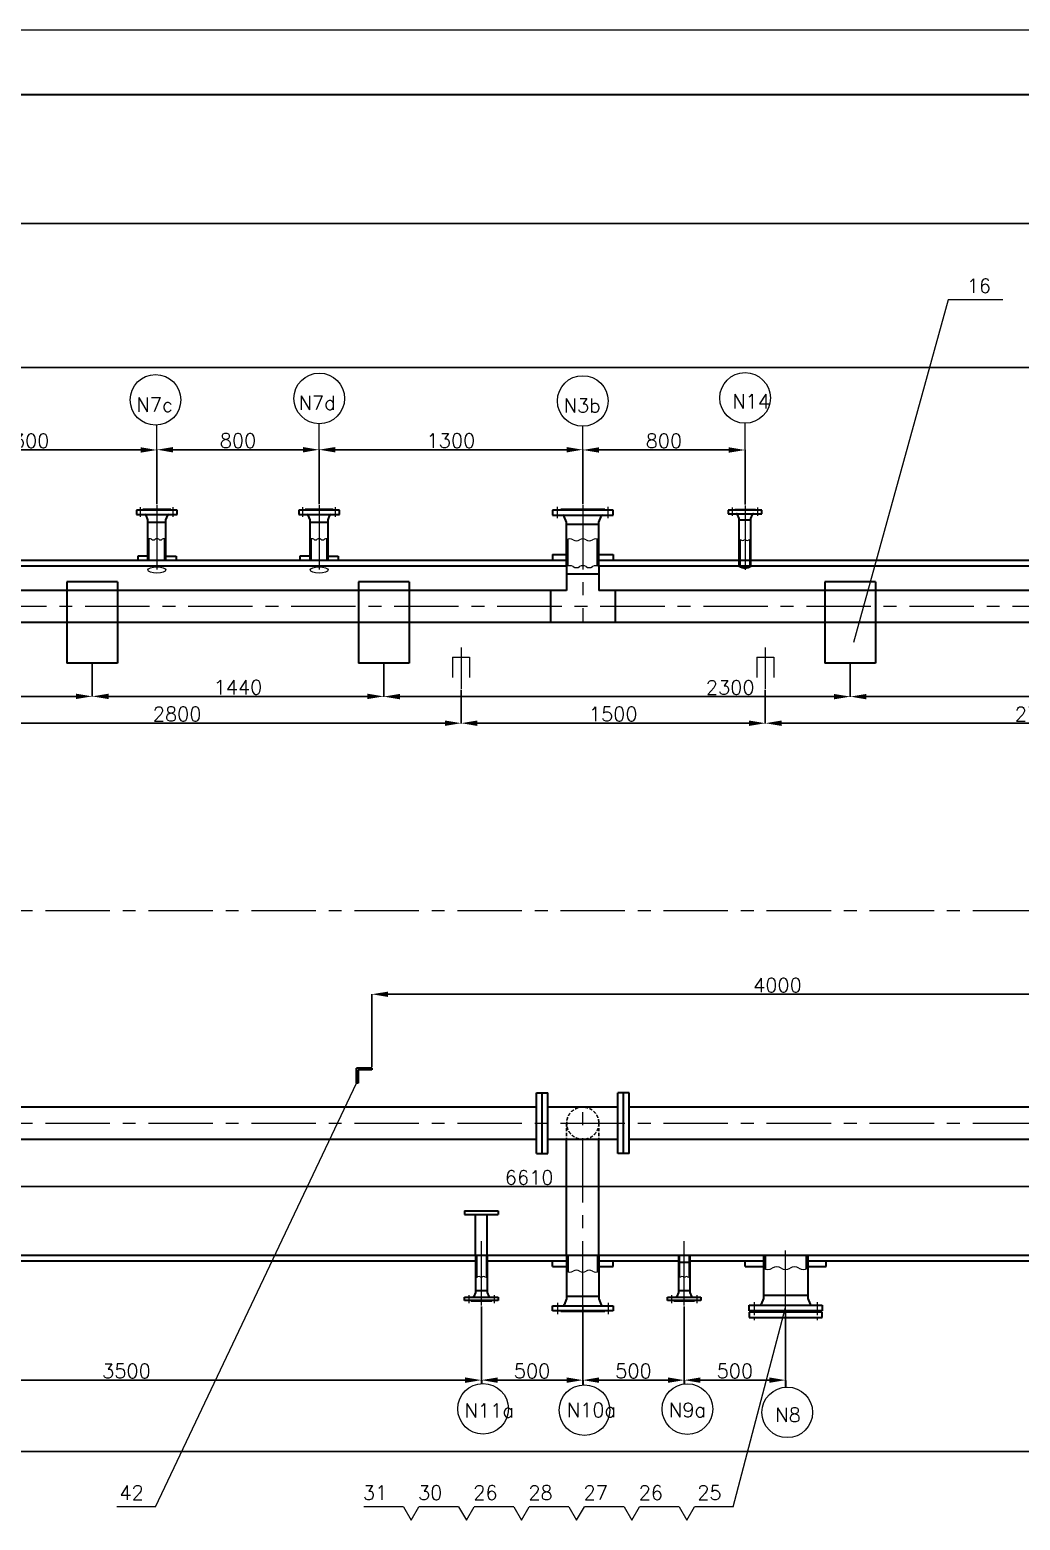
# Model space of a CAD drawing. Header units: millimetres. Extents: x 88585 to 143430, y -18275 to 16697.
# Drawn here: x 100887 to 105770, y 9343 to 16697 of the extents above; entities that cross this region are included whole.
import ezdxf

# ---------------------------------------------------------------- set-up
doc = ezdxf.new("R2010")
doc.units = ezdxf.units.MM
doc.header["$PDMODE"] = 35
for name, pattern in [('CENTER', [50.8, 31.75, -6.35, 6.35, -6.35]), ('CENTERX2', [4, 2.5, -0.5, 0.5, -0.5]), ('DASHED2', [0.375, 0.25, -0.125])]:
    doc.linetypes.add(name, pattern=pattern)
doc.layers.get('Defpoints').update_dxf_attribs({"lineweight": 15})
for name, color, linetype, lineweight in [('DIMEN', 4, 'Continuous', 30), ('Layer4', 7, 'Continuous', 15), ('中心线', 1, 'CENTERX2', 15), ('图层1', 3, 'Continuous', 15), ('图层2', 1, 'CENTER', 15), ('粗实线', 250, 'Continuous', 30), ('虚线', 6, 'DASHED2', 15)]:
    doc.layers.add(name, color=color, linetype=linetype, lineweight=lineweight)
doc.styles.get("Standard").update_dxf_attribs({"font": 'txt.shx', "height": 70, "bigfont": 'hzj.shx'})
doc.dimstyles.new('ISO-25$0', dxfattribs={"dimscale": 0.5, "dimtxt": 400, "dimasz": 3, "dimexe": 0.5, "dimexo": 0.625, "dimgap": 3, "dimtad": 1, "dimzin": 9, "dimdsep": 46, "dimtxsty": 'Standard', "dimcen": 2.5, "dimadec": 0, "dimazin": 0, "dimtfac": 1, "dimtmove": 0, "dimatfit": 3, "dimfxl": 0, "dimtolj": 1, "dimtzin": 0, "dimarcsym": 0})

# ---------------------------------------------------------------- blocks, each defined once
blk = doc.blocks.new('*D11')
at = {"layer": 'Defpoints', "color": 0}
for p in [(91613.2, 15030.3), (91613.2, 14079.1), (107613.2, 14079.1)]:
    blk.add_point(p, dxfattribs=at)
at = {"layer": '图层1', "color": 0, "lineweight": -2}
for p, q in [((91613.2, 14084.1), (91613.2, 15031.6)), ((107533.2, 15030.3), (91693.2, 15030.3)), ((107613.2, 14084.1), (107613.2, 15031.6))]:
    blk.add_line(p, q, dxfattribs=at)
at = {"layer": '图层1', "color": 0}
for points in [[(91693.2, 15043.6), (91693.2, 15017), (91613.2, 15030.3)], [(107533.2, 15043.6), (107533.2, 15017), (107613.2, 15030.3)]]:
    blk.add_solid(points, dxfattribs=at)
at = {"layer": '图层1', "color": 0, "insert": (99613.2, 15075.3), "char_height": 70, "attachment_point": 5}
blk.add_mtext('16000', dxfattribs=at)
blk = doc.blocks.new('*D26')
at = {"layer": 'Defpoints', "color": 0}
for p in [(103613.2, 10402.9), (104113.2, 10402.9), (103613.2, 10034)]:
    blk.add_point(p, dxfattribs=at)
at = {"layer": '图层1', "color": 0, "lineweight": -2}
for p, q in [((103613.2, 10397.9), (103613.2, 10032.7)), ((104113.2, 10397.9), (104113.2, 10032.7)), ((104033.2, 10034), (103693.2, 10034))]:
    blk.add_line(p, q, dxfattribs=at)
at = {"layer": '图层1', "color": 0}
for points in [[(103693.2, 10047.3), (103693.2, 10020.6), (103613.2, 10034)], [(104033.2, 10047.3), (104033.2, 10020.6), (104113.2, 10034)]]:
    blk.add_solid(points, dxfattribs=at)
at = {"layer": '图层1', "color": 0, "insert": (103863.2, 10079), "char_height": 70, "attachment_point": 5}
blk.add_mtext('500', dxfattribs=at)
blk = doc.blocks.new('*D14')
at = {"layer": 'Defpoints', "color": 0}
for p in [(104113.2, 10402.9), (104613.2, 10375.1), (104613.2, 10034)]:
    blk.add_point(p, dxfattribs=at)
at = {"layer": '图层1', "color": 0, "lineweight": -2}
for p, q in [((104113.2, 10397.9), (104113.2, 10032.7)), ((104613.2, 10370.1), (104613.2, 10032.7)), ((104193.2, 10034), (104533.2, 10034))]:
    blk.add_line(p, q, dxfattribs=at)
at = {"layer": '图层1', "color": 0}
for points in [[(104193.2, 10047.3), (104193.2, 10020.6), (104113.2, 10034)], [(104533.2, 10047.3), (104533.2, 10020.6), (104613.2, 10034)]]:
    blk.add_solid(points, dxfattribs=at)
at = {"layer": '图层1', "color": 0, "insert": (104363.2, 10079), "char_height": 70, "attachment_point": 5}
blk.add_mtext('500', dxfattribs=at)
blk = doc.blocks.new('*D27')
at = {"layer": 'Defpoints', "color": 0}
for p in [(103113.2, 10402.9), (103613.2, 10402.9), (103613.2, 10034)]:
    blk.add_point(p, dxfattribs=at)
at = {"layer": '图层1', "color": 0, "lineweight": -2}
for p, q in [((103113.2, 10397.9), (103113.2, 10032.7)), ((103613.2, 10397.9), (103613.2, 10032.7)), ((103193.2, 10034), (103533.2, 10034))]:
    blk.add_line(p, q, dxfattribs=at)
at = {"layer": '图层1', "color": 0}
for points in [[(103193.2, 10047.3), (103193.2, 10020.6), (103113.2, 10034)], [(103533.2, 10047.3), (103533.2, 10020.6), (103613.2, 10034)]]:
    blk.add_solid(points, dxfattribs=at)
at = {"layer": '图层1', "color": 0, "insert": (103363.2, 10079), "char_height": 70, "attachment_point": 5}
blk.add_mtext('500', dxfattribs=at)
blk = doc.blocks.new('*D4')
at = {"layer": 'Defpoints', "color": 0}
for p in [(102313.2, 14624.8), (101513.2, 14351.7), (102313.2, 14351.9)]:
    blk.add_point(p, dxfattribs=at)
at = {"layer": '图层1', "color": 0, "lineweight": -2}
for p, q in [((101513.2, 14356.7), (101513.2, 14626)), ((101593.2, 14624.8), (102233.2, 14624.8)), ((102313.2, 14356.9), (102313.2, 14626))]:
    blk.add_line(p, q, dxfattribs=at)
at = {"layer": '图层1', "color": 0}
for points in [[(101593.2, 14638.1), (101593.2, 14611.4), (101513.2, 14624.8)], [(102233.2, 14638.1), (102233.2, 14611.4), (102313.2, 14624.8)]]:
    blk.add_solid(points, dxfattribs=at)
at = {"layer": '图层1', "color": 0, "insert": (101913.2, 14669.8), "char_height": 70, "attachment_point": 5}
blk.add_mtext('800', dxfattribs=at)
blk = doc.blocks.new('*D5')
at = {"layer": 'Defpoints', "color": 0}
for p in [(99613.2, 10402.9), (103113.2, 10402.9), (103113.2, 10034)]:
    blk.add_point(p, dxfattribs=at)
at = {"layer": '图层1', "color": 0, "lineweight": -2}
for p, q in [((99613.2, 10397.9), (99613.2, 10032.7)), ((103113.2, 10397.9), (103113.2, 10032.7)), ((99693.2, 10034), (103033.2, 10034))]:
    blk.add_line(p, q, dxfattribs=at)
at = {"layer": '图层1', "color": 0}
for points in [[(99693.2, 10047.3), (99693.2, 10020.6), (99613.2, 10034)], [(103033.2, 10047.3), (103033.2, 10020.6), (103113.2, 10034)]]:
    blk.add_solid(points, dxfattribs=at)
at = {"layer": '图层1', "color": 0, "insert": (101363.2, 10079), "char_height": 70, "attachment_point": 5}
blk.add_mtext('3500', dxfattribs=at)
blk = doc.blocks.new('*D8')
at = {"layer": 'Defpoints', "color": 0}
for p in [(100213.2, 13444.8), (103013.2, 13444.8), (103013.2, 13275.4)]:
    blk.add_point(p, dxfattribs=at)
at = {"layer": '图层1', "color": 0, "lineweight": -2}
for p, q in [((100213.2, 13439.8), (100213.2, 13274.1)), ((103013.2, 13439.8), (103013.2, 13274.1)), ((100293.2, 13275.4), (102933.2, 13275.4))]:
    blk.add_line(p, q, dxfattribs=at)
at = {"layer": '图层1', "color": 0}
for points in [[(100293.2, 13288.7), (100293.2, 13262), (100213.2, 13275.4)], [(102933.2, 13288.7), (102933.2, 13262), (103013.2, 13275.4)]]:
    blk.add_solid(points, dxfattribs=at)
at = {"layer": '图层1', "color": 0, "insert": (101613.2, 13320.4), "char_height": 70, "attachment_point": 5}
blk.add_mtext('2800', dxfattribs=at)
blk = doc.blocks.new('*D9')
at = {"layer": 'Defpoints', "color": 0}
for p in [(103013.2, 13444.8), (104513.2, 13444.8), (104513.2, 13275.4)]:
    blk.add_point(p, dxfattribs=at)
at = {"layer": '图层1', "color": 0, "lineweight": -2}
for p, q in [((103013.2, 13439.8), (103013.2, 13274.1)), ((104513.2, 13439.8), (104513.2, 13274.1)), ((103093.2, 13275.4), (104433.2, 13275.4))]:
    blk.add_line(p, q, dxfattribs=at)
at = {"layer": '图层1', "color": 0}
for points in [[(103093.2, 13288.7), (103093.2, 13262), (103013.2, 13275.4)], [(104433.2, 13288.7), (104433.2, 13262), (104513.2, 13275.4)]]:
    blk.add_solid(points, dxfattribs=at)
at = {"layer": '图层1', "color": 0, "insert": (103763.2, 13320.4), "char_height": 70, "attachment_point": 5}
blk.add_mtext('1500', dxfattribs=at)
blk = doc.blocks.new('*D10')
at = {"layer": 'Defpoints', "color": 0}
for p in [(104513.2, 13444.8), (107213.2, 13444.8), (107213.2, 13275.4)]:
    blk.add_point(p, dxfattribs=at)
at = {"layer": '图层1', "color": 0, "lineweight": -2}
for p, q in [((104513.2, 13439.8), (104513.2, 13274.1)), ((107213.2, 13439.8), (107213.2, 13274.1)), ((104593.2, 13275.4), (107133.2, 13275.4))]:
    blk.add_line(p, q, dxfattribs=at)
at = {"layer": '图层1', "color": 0}
for points in [[(104593.2, 13288.7), (104593.2, 13262), (104513.2, 13275.4)], [(107133.2, 13288.7), (107133.2, 13262), (107213.2, 13275.4)]]:
    blk.add_solid(points, dxfattribs=at)
at = {"layer": '图层1', "color": 0, "insert": (105863.2, 13320.4), "char_height": 70, "attachment_point": 5}
blk.add_mtext('2700', dxfattribs=at)
blk = doc.blocks.new('*D15')
at = {"layer": 'Defpoints', "color": 0}
for p in [(92463.2, 10323.1), (106763.2, 10323.1), (106763.2, 9682.3)]:
    blk.add_point(p, dxfattribs=at)
at = {"layer": '图层1', "color": 0, "lineweight": -2}
for p, q in [((92463.2, 10318.1), (92463.2, 9681)), ((106763.2, 10318.1), (106763.2, 9681)), ((92543.2, 9682.3), (106683.2, 9682.3))]:
    blk.add_line(p, q, dxfattribs=at)
at = {"layer": '图层1', "color": 0}
for points in [[(92543.2, 9695.6), (92543.2, 9669), (92463.2, 9682.3)], [(106683.2, 9695.6), (106683.2, 9669), (106763.2, 9682.3)]]:
    blk.add_solid(points, dxfattribs=at)
at = {"layer": '图层1', "color": 0, "insert": (99613.2, 9727.3), "char_height": 70, "attachment_point": 5}
blk.add_mtext('14300', dxfattribs=at)
blk = doc.blocks.new('*D115')
at = {"layer": 'Defpoints', "color": 0}
for p in [(101513.2, 14623.5), (101513.2, 14351.9), (100213.2, 14310.1)]:
    blk.add_point(p, dxfattribs=at)
at = {"layer": '图层1', "color": 0, "lineweight": -2}
for p, q in [((100213.2, 14315.1), (100213.2, 14624.8)), ((100293.2, 14623.5), (101433.2, 14623.5)), ((101513.2, 14356.9), (101513.2, 14624.8))]:
    blk.add_line(p, q, dxfattribs=at)
at = {"layer": '图层1', "color": 0}
for points in [[(100293.2, 14636.8), (100293.2, 14610.2), (100213.2, 14623.5)], [(101433.2, 14636.8), (101433.2, 14610.2), (101513.2, 14623.5)]]:
    blk.add_solid(points, dxfattribs=at)
at = {"layer": '图层1', "color": 0, "insert": (100863.2, 14668.5), "char_height": 70, "attachment_point": 5}
blk.add_mtext('1300', dxfattribs=at)
blk = doc.blocks.new('*D116')
at = {"layer": 'Defpoints', "color": 0}
for p in [(103613.2, 14624.8), (102313.2, 14351.9), (103613.2, 14351.7)]:
    blk.add_point(p, dxfattribs=at)
at = {"layer": '图层1', "color": 0, "lineweight": -2}
for p, q in [((102313.2, 14356.9), (102313.2, 14626)), ((102393.2, 14624.8), (103533.2, 14624.8)), ((103613.2, 14356.7), (103613.2, 14626))]:
    blk.add_line(p, q, dxfattribs=at)
at = {"layer": '图层1', "color": 0}
for points in [[(102393.2, 14638.1), (102393.2, 14611.4), (102313.2, 14624.8)], [(103533.2, 14638.1), (103533.2, 14611.4), (103613.2, 14624.8)]]:
    blk.add_solid(points, dxfattribs=at)
at = {"layer": '图层1', "color": 0, "insert": (102963.2, 14669.8), "char_height": 70, "attachment_point": 5}
blk.add_mtext('1300', dxfattribs=at)
blk = doc.blocks.new('*D130')
at = {"layer": 'Defpoints', "color": 0}
for p in [(98031.7, 13534.1), (101194.7, 13571.6), (101194.7, 13407.8)]:
    blk.add_point(p, dxfattribs=at)
at = {"layer": '图层1', "color": 0, "lineweight": -2}
for p, q in [((101194.7, 13566.6), (101194.7, 13406.6)), ((98031.7, 13529.1), (98031.7, 13406.6)), ((98111.7, 13407.8), (101114.7, 13407.8))]:
    blk.add_line(p, q, dxfattribs=at)
at = {"layer": '图层1', "color": 0}
for points in [[(98111.7, 13421.1), (98111.7, 13394.5), (98031.7, 13407.8)], [(101114.7, 13421.1), (101114.7, 13394.5), (101194.7, 13407.8)]]:
    blk.add_solid(points, dxfattribs=at)
at = {"layer": '图层1', "color": 0, "insert": (99613.2, 13452.8), "char_height": 70, "attachment_point": 5}
blk.add_mtext('3160', dxfattribs=at)
blk = doc.blocks.new('*D131')
at = {"layer": 'Defpoints', "color": 0}
for p in [(101194.7, 13571.6), (102631.7, 13571.6), (102631.7, 13407.8)]:
    blk.add_point(p, dxfattribs=at)
at = {"layer": '图层1', "color": 0, "lineweight": -2}
for p, q in [((101194.7, 13566.6), (101194.7, 13406.6)), ((102631.7, 13566.6), (102631.7, 13406.6)), ((101274.7, 13407.8), (102551.7, 13407.8))]:
    blk.add_line(p, q, dxfattribs=at)
at = {"layer": '图层1', "color": 0}
for points in [[(101274.7, 13421.1), (101274.7, 13394.5), (101194.7, 13407.8)], [(102551.7, 13421.1), (102551.7, 13394.5), (102631.7, 13407.8)]]:
    blk.add_solid(points, dxfattribs=at)
at = {"layer": '图层1', "color": 0, "insert": (101913.2, 13452.8), "char_height": 70, "attachment_point": 5}
blk.add_mtext('1440', dxfattribs=at)
blk = doc.blocks.new('*D132')
at = {"layer": 'Defpoints', "color": 0}
for p in [(102631.7, 13534.1), (104931.7, 13571.6), (104931.7, 13406.6)]:
    blk.add_point(p, dxfattribs=at)
at = {"layer": '图层1', "color": 0, "lineweight": -2}
for p, q in [((104931.7, 13566.6), (104931.7, 13405.3)), ((102631.7, 13529.1), (102631.7, 13405.3)), ((102711.7, 13406.6), (104851.7, 13406.6))]:
    blk.add_line(p, q, dxfattribs=at)
at = {"layer": '图层1', "color": 0}
for points in [[(102711.7, 13419.9), (102711.7, 13393.2), (102631.7, 13406.6)], [(104851.7, 13419.9), (104851.7, 13393.2), (104931.7, 13406.6)]]:
    blk.add_solid(points, dxfattribs=at)
at = {"layer": '图层1', "color": 0, "insert": (104340.1, 13451.6), "char_height": 70, "attachment_point": 5}
blk.add_mtext('2300', dxfattribs=at)
blk = doc.blocks.new('*D133')
at = {"layer": 'Defpoints', "color": 0}
for p in [(104931.7, 13534.1), (107081.7, 13571.6), (107081.7, 13406.6)]:
    blk.add_point(p, dxfattribs=at)
at = {"layer": '图层1', "color": 0, "lineweight": -2}
for p, q in [((107081.7, 13566.6), (107081.7, 13405.3)), ((104931.7, 13529.1), (104931.7, 13405.3)), ((105011.7, 13406.6), (107001.7, 13406.6))]:
    blk.add_line(p, q, dxfattribs=at)
at = {"layer": '图层1', "color": 0}
for points in [[(105011.7, 13419.9), (105011.7, 13393.2), (104931.7, 13406.6)], [(107001.7, 13419.9), (107001.7, 13393.2), (107081.7, 13406.6)]]:
    blk.add_solid(points, dxfattribs=at)
at = {"layer": '图层1', "color": 0, "insert": (106354.5, 13451.6), "char_height": 70, "attachment_point": 5}
blk.add_mtext('2150', dxfattribs=at)
blk = doc.blocks.new('*D158')
at = {"layer": 'Defpoints', "color": 0}
for p in [(106963.2, 10988.9), (100353.2, 10936.6), (106963.2, 10936.6)]:
    blk.add_point(p, dxfattribs=at)
at = {"layer": '图层1', "color": 0, "lineweight": -2}
for p, q in [((100353.2, 10941.6), (100353.2, 10990.1)), ((100433.2, 10988.9), (106883.2, 10988.9)), ((106963.2, 10941.6), (106963.2, 10990.1))]:
    blk.add_line(p, q, dxfattribs=at)
at = {"layer": '图层1', "color": 0}
for points in [[(100433.2, 11002.2), (100433.2, 10975.5), (100353.2, 10988.9)], [(106883.2, 11002.2), (106883.2, 10975.5), (106963.2, 10988.9)]]:
    blk.add_solid(points, dxfattribs=at)
at = {"layer": '图层1', "color": 0, "insert": (103348.8, 11033.9), "char_height": 70, "attachment_point": 5}
blk.add_mtext('6610', dxfattribs=at)
blk = doc.blocks.new('*D240')
at = {"layer": 'Defpoints', "color": 0}
for p in [(104413.2, 14623.5), (103613.2, 14351.7), (104413.2, 14349.4)]:
    blk.add_point(p, dxfattribs=at)
at = {"layer": '图层1', "color": 0, "lineweight": -2}
for p, q in [((103613.2, 14356.7), (103613.2, 14624.8)), ((103693.2, 14623.5), (104333.2, 14623.5)), ((104413.2, 14354.4), (104413.2, 14624.8))]:
    blk.add_line(p, q, dxfattribs=at)
at = {"layer": '图层1', "color": 0}
for points in [[(103693.2, 14636.8), (103693.2, 14610.2), (103613.2, 14623.5)], [(104333.2, 14636.8), (104333.2, 14610.2), (104413.2, 14623.5)]]:
    blk.add_solid(points, dxfattribs=at)
at = {"layer": '图层1', "color": 0, "insert": (104013.2, 14668.5), "char_height": 70, "attachment_point": 5}
blk.add_mtext('800', dxfattribs=at)
blk = doc.blocks.new('*D304')
at = {"layer": 'Defpoints', "color": 0}
for p in [(108912.8, 15740.9), (90313.7, 11451.1), (108912.8, 11451.1)]:
    blk.add_point(p, dxfattribs=at)
at = {"layer": '图层1', "color": 0, "lineweight": -2}
for p, q in [((90313.7, 11456.1), (90313.7, 15742.1)), ((90393.7, 15740.9), (108832.8, 15740.9)), ((108912.8, 11456.1), (108912.8, 15742.1))]:
    blk.add_line(p, q, dxfattribs=at)
at = {"layer": '图层1', "color": 0}
for points in [[(90393.7, 15754.2), (90393.7, 15727.6), (90313.7, 15740.9)], [(108832.8, 15754.2), (108832.8, 15727.6), (108912.8, 15740.9)]]:
    blk.add_solid(points, dxfattribs=at)
at = {"layer": '图层1', "color": 0, "insert": (99613.2, 15785.9), "char_height": 70, "attachment_point": 5}
blk.add_mtext('～18600', dxfattribs=at)
blk = doc.blocks.new('*D318')
at = {"layer": 'Defpoints', "color": 0}
for p in [(106573.2, 11937.9), (102573.2, 11573.6), (106573.2, 11574.1)]:
    blk.add_point(p, dxfattribs=at)
at = {"layer": '图层1', "color": 0, "lineweight": -2}
for p, q in [((102573.2, 11578.6), (102573.2, 11939.1)), ((102653.2, 11937.9), (106493.2, 11937.9)), ((106573.2, 11579.1), (106573.2, 11939.1))]:
    blk.add_line(p, q, dxfattribs=at)
at = {"layer": '图层1', "color": 0}
for points in [[(102653.2, 11951.2), (102653.2, 11924.5), (102573.2, 11937.9)], [(106493.2, 11951.2), (106493.2, 11924.5), (106573.2, 11937.9)]]:
    blk.add_solid(points, dxfattribs=at)
at = {"layer": '图层1', "color": 0, "insert": (104573.2, 11982.9), "char_height": 70, "attachment_point": 5}
blk.add_mtext('4000', dxfattribs=at)

msp = doc.modelspace()

# ---------------------------------------------------------------- linework, layer by layer
at = {"layer": 'DIMEN', "linetype": 'ByBlock', "ltscale": 5}
for p, q in [((101069.735, 13972.908), (101069.735, 13571.583)), ((101319.735, 13972.908), (101069.735, 13972.908)), ((101069.735, 13972.908), (101069.735, 13571.583)), ((101319.735, 13972.908), (101319.735, 13571.583)), ((101319.735, 13972.908), (101319.735, 13571.583)), ((102506.735, 13972.908), (102506.735, 13571.583)), ((102756.735, 13972.908), (102506.735, 13972.908)), ((102506.735, 13972.908), (102506.735, 13571.583)), ((102756.735, 13972.908), (102756.735, 13571.583)), ((102756.735, 13972.908), (102756.735, 13571.583)), ((104806.735, 13972.908), (104806.735, 13571.583)), ((105056.735, 13972.908), (104806.735, 13972.908)), ((104806.735, 13972.908), (104806.735, 13571.583)), ((105056.735, 13972.908), (105056.735, 13571.583)), ((105056.735, 13972.908), (105056.735, 13571.583)), ((101319.735, 13571.583), (101069.735, 13571.583)), ((101319.735, 13571.583), (101069.735, 13571.583)), ((102756.735, 13571.583), (102506.735, 13571.583)), ((102756.735, 13571.583), (102506.735, 13571.583)), ((105056.735, 13571.583), (104806.735, 13571.583)), ((105056.735, 13571.583), (104806.735, 13571.583))]:
    msp.add_line(p, q, dxfattribs=at)
at = {"layer": 'Layer4'}
for p, q in [((105414.123, 15363.939), (104948.318, 13673.991)), ((105683.658, 15363.939), (105414.123, 15363.939)), ((101505.617, 9408.762), (102498.235, 11498.619)), ((104355.003, 9408.762), (104613.235, 10393.119)), ((101505.617, 9408.762), (101315.484, 9408.762)), ((102729.092, 9408.762), (102533.198, 9408.762)), ((103001.038, 9408.762), (102805.143, 9408.762)), ((103272.983, 9408.762), (103077.089, 9408.762)), ((103544.929, 9408.762), (103349.034, 9408.762)), ((103816.874, 9408.762), (103620.98, 9408.762)), ((104088.819, 9408.762), (103892.925, 9408.762)), ((104355.003, 9408.762), (104164.87, 9408.762))]:
    msp.add_line(p, q, dxfattribs=at)
at = {"layer": 'Layer4', "color": 7}
for centre in [(101513.235, 14031.467), (102313.235, 14031.467)]:
    msp.add_ellipse(centre, major_axis=(-44.5, 0), ratio=0.34960155, dxfattribs=at)
at = {"layer": '图层1', "color": 7}
for p, q in [((88585.458, 16696.732), (115609.882, 16696.732)), ((101513.235, 14623.51), (101513.235, 14746.104)), ((102313.235, 14624.76), (102313.235, 14753.022)), ((103613.235, 14623.51), (103613.235, 14740.55)), ((102971.235, 13601.119), (103055.235, 13601.119)), ((102971.235, 13601.119), (102971.235, 13501.119)), ((103055.235, 13601.119), (103055.235, 13501.119)), ((104471.235, 13601.119), (104555.235, 13601.119)), ((104471.235, 13601.119), (104471.235, 13501.119)), ((104555.235, 13601.119), (104555.235, 13501.119))]:
    msp.add_line(p, q, dxfattribs=at)
at = {"layer": '图层1', "color": 0}
msp.add_line((104413.235, 14624.76), (104413.235, 14755.562), dxfattribs=at)
at = {"layer": '图层1'}
for p, q in [((102729.092, 9408.762), (102767.118, 9342.9)), ((102767.118, 9342.9), (102805.143, 9408.762)), ((103001.038, 9408.762), (103039.063, 9342.9)), ((103039.063, 9342.9), (103077.089, 9408.762)), ((103272.983, 9408.762), (103311.009, 9342.9)), ((103311.009, 9342.9), (103349.034, 9408.762)), ((103544.929, 9408.762), (103582.954, 9342.9)), ((103582.954, 9342.9), (103620.98, 9408.762)), ((103816.874, 9408.762), (103854.9, 9342.9)), ((103854.9, 9342.9), (103892.925, 9408.762)), ((104088.819, 9408.762), (104126.845, 9342.9)), ((104126.845, 9342.9), (104164.87, 9408.762))]:
    msp.add_line(p, q, dxfattribs=at)
at = {"layer": '图层1', "color": 7}
for centre in [(102314.137, 14877.83), (104413.235, 14880.373), (101506.445, 14870.731), (103613.235, 14865.361), (103121.585, 9892.517), (103621.585, 9885.969), (104129.179, 9891.201), (104621.585, 9874.923)]:
    msp.add_circle(centre, 124.811, dxfattribs=at)
for centre, radius, start, end in [((101477.635, 14169.397), 16.168, 56.6015115, 123.3984885), ((101495.435, 14196.394), 16.168, 236.6015115, 303.3984885), ((101513.235, 14169.397), 16.168, 56.6015115, 123.3984885), ((101531.035, 14196.394), 16.168, 236.6015115, 303.3984885), ((101548.835, 14169.397), 16.168, 56.6015115, 123.3984885), ((102277.635, 14169.397), 16.168, 56.6015115, 123.3984885), ((102295.435, 14196.394), 16.168, 236.6015115, 303.3984885), ((102313.235, 14169.397), 16.168, 56.6015115, 123.3984885), ((102331.035, 14196.394), 16.168, 236.6015115, 303.3984885), ((102348.835, 14169.397), 16.168, 56.6015115, 123.3984885), ((103549.635, 14156.121), 28.885, 56.6015115, 123.3984885), ((103581.435, 14204.351), 28.885, 236.6015115, 303.3984885), ((103613.235, 14156.121), 28.885, 56.6015115, 123.3984885), ((103645.035, 14204.351), 28.885, 236.6015115, 303.3984885), ((103676.835, 14156.121), 28.885, 56.6015115, 123.3984885), ((104390.435, 14170.126), 10.355, 56.6015115, 123.3984885), ((104401.835, 14187.416), 10.355, 236.6015115, 303.3984885), ((104413.235, 14170.126), 10.355, 56.6015115, 123.3984885), ((104424.635, 14187.416), 10.355, 236.6015115, 303.3984885), ((104436.035, 14170.126), 10.355, 56.6015115, 123.3984885), ((103549.635, 14023.807), 28.885, 56.6015115, 123.3984885), ((103581.435, 14072.037), 28.885, 236.6015115, 303.3984885), ((103613.235, 14023.807), 28.885, 56.6015115, 123.3984885), ((103645.035, 14072.037), 28.885, 236.6015115, 303.3984885), ((103676.835, 14023.807), 28.885, 56.6015115, 123.3984885), ((104569.435, 10553.104), 39.785, 56.6015115, 123.3984885), ((104657.035, 10553.104), 39.785, 56.6015115, 123.3984885), ((103090.435, 10551.697), 10.355, 236.6015115, 303.3984885), ((103101.835, 10534.407), 10.355, 56.6015115, 123.3984885), ((103113.235, 10551.697), 10.355, 236.6015115, 303.3984885), ((103124.635, 10534.407), 10.355, 56.6015115, 123.3984885), ((103136.035, 10551.697), 10.355, 236.6015115, 303.3984885), ((103549.635, 10596.118), 28.885, 236.6015115, 303.3984885), ((103581.435, 10547.888), 28.885, 56.6015115, 123.3984885), ((103613.235, 10596.118), 28.885, 236.6015115, 303.3984885), ((103645.035, 10547.888), 28.885, 56.6015115, 123.3984885), ((103676.835, 10596.118), 28.885, 236.6015115, 303.3984885), ((104090.435, 10551.697), 10.355, 236.6015115, 303.3984885), ((104101.835, 10534.407), 10.355, 56.6015115, 123.3984885), ((104113.235, 10551.697), 10.355, 236.6015115, 303.3984885), ((104124.635, 10534.407), 10.355, 56.6015115, 123.3984885), ((104136.035, 10551.697), 10.355, 236.6015115, 303.3984885), ((104525.635, 10619.534), 39.785, 236.6015115, 303.3984885), ((104613.235, 10619.534), 39.785, 236.6015115, 303.3984885), ((104700.835, 10619.534), 39.785, 236.6015115, 303.3984885)]:
    msp.add_arc(centre, radius, start, end, dxfattribs=at)
at = {"layer": '图层2', "color": 7, "ltscale": 2}
for p, q in [((101433.235, 14293.119), (101433.235, 14341.119)), ((101593.235, 14293.119), (101593.235, 14341.119)), ((102233.235, 14293.119), (102233.235, 14341.119)), ((102393.235, 14293.119), (102393.235, 14341.119)), ((103488.235, 14287.119), (103488.235, 14343.119)), ((103738.235, 14287.119), (103738.235, 14343.119)), ((103488.235, 10415.119), (103488.235, 10359.119)), ((103738.235, 10415.119), (103738.235, 10359.119)), ((104458.235, 10418.119), (104458.235, 10325.124)), ((104768.235, 10418.119), (104768.235, 10325.124))]:
    msp.add_line(p, q, dxfattribs=at)
at = {"layer": '图层2', "ltscale": 10}
for p, q in [((101513.235, 14351.865), (101513.235, 13984.035)), ((102313.235, 14351.865), (102313.235, 13984.035)), ((103613.235, 14351.665), (103613.235, 13771.442)), ((104413.235, 14349.392), (104413.235, 13990.549)), ((107573.235, 13851.119), (99663.235, 13851.119)), ((103013.235, 13648.8), (103013.235, 13444.752)), ((104513.235, 13648.8), (104513.235, 13444.752)), ((90295.616, 12351.119), (108930.855, 12351.119)), ((103613.235, 10402.882), (103613.235, 11381.119)), ((90295.616, 11301.619), (108930.855, 11301.619)), ((103113.235, 10402.882), (103113.235, 10730.931)), ((104113.235, 10402.882), (104113.235, 10728.051)), ((104613.235, 10375.124), (104613.235, 10673.756))]:
    msp.add_line(p, q, dxfattribs=at)
at = {"layer": '图层2', "color": 7, "ltscale": 6}
for p, q in [((104350.735, 14298.984), (104350.735, 14338.984)), ((104475.735, 14298.984), (104475.735, 14338.984)), ((103050.735, 10453.119), (103050.735, 10413.119)), ((103175.735, 10453.119), (103175.735, 10413.119)), ((104050.735, 10453.119), (104050.735, 10413.119)), ((104175.735, 10453.119), (104175.735, 10413.119))]:
    msp.add_line(p, q, dxfattribs=at)
at = {"layer": '粗实线', "color": 7}
for p, q in [((115288.582, 16375.432), (89388.708, 16375.432)), ((101613.235, 14326.119), (101413.235, 14326.119)), ((101413.235, 14326.119), (101413.235, 14305.119)), ((101413.235, 14305.119), (101613.235, 14305.119)), ((101582.235, 14329.119), (101444.235, 14329.119)), ((101444.235, 14329.119), (101444.235, 14326.119)), ((101468.735, 14278.119), (101459.723, 14301.294)), ((101468.735, 14079.119), (101468.735, 14278.119)), ((101557.735, 14278.119), (101566.748, 14301.294)), ((101557.735, 14079.119), (101557.735, 14278.119)), ((101582.235, 14326.119), (101582.235, 14329.119)), ((101613.235, 14305.119), (101613.235, 14326.119)), ((102413.235, 14326.119), (102213.235, 14326.119)), ((102213.235, 14326.119), (102213.235, 14305.119)), ((102213.235, 14305.119), (102413.235, 14305.119)), ((102382.235, 14329.119), (102244.235, 14329.119)), ((102244.235, 14329.119), (102244.235, 14326.119)), ((102268.735, 14278.119), (102259.723, 14301.294)), ((102268.735, 14079.119), (102268.735, 14278.119)), ((102357.735, 14278.119), (102366.748, 14301.294)), ((102357.735, 14079.119), (102357.735, 14278.119)), ((102382.235, 14326.119), (102382.235, 14329.119)), ((102413.235, 14305.119), (102413.235, 14326.119)), ((103763.235, 14326.119), (103463.235, 14326.119)), ((103463.235, 14326.119), (103463.235, 14301.119)), ((103463.235, 14301.119), (103763.235, 14301.119)), ((103722.235, 14329.119), (103504.235, 14329.119)), ((103504.235, 14329.119), (103504.235, 14326.119)), ((103533.735, 14267.119), (103522.24, 14296.072)), ((103533.735, 14051.119), (103533.735, 14267.119)), ((103692.735, 14267.119), (103704.231, 14296.072)), ((103692.735, 14051.119), (103692.735, 14267.119)), ((103722.235, 14326.119), (103722.235, 14329.119)), ((103763.235, 14301.119), (103763.235, 14326.119)), ((104495.735, 14325.984), (104330.735, 14325.984)), ((104330.735, 14325.984), (104330.735, 14308.984)), ((104330.735, 14308.984), (104495.735, 14308.984)), ((104464.235, 14328.984), (104362.235, 14328.984)), ((104362.235, 14328.984), (104362.235, 14325.984)), ((104384.735, 14284.984), (104376.486, 14305.824)), ((104384.735, 14050.984), (104384.735, 14284.984)), ((104441.735, 14276.984), (104384.735, 14276.984)), ((104441.735, 14284.984), (104449.985, 14305.824)), ((104441.735, 14050.984), (104441.735, 14284.984)), ((104464.235, 14325.984), (104464.235, 14328.984)), ((104495.735, 14308.984), (104495.735, 14325.984)), ((101557.735, 14266.119), (101468.735, 14266.119)), ((102357.735, 14266.119), (102268.735, 14266.119)), ((103692.735, 14255.119), (103533.735, 14255.119)), ((101474.235, 14079.119), (101474.235, 14185.204)), ((101552.235, 14079.119), (101552.235, 14185.204)), ((102274.235, 14079.119), (102274.235, 14185.204)), ((102352.235, 14079.119), (102352.235, 14185.204)), ((103540.235, 14051.119), (103540.235, 14183.434)), ((103686.235, 14051.119), (103686.235, 14183.434)), ((104388.735, 14048.3), (104388.735, 14180.341)), ((104437.735, 14048.3), (104437.735, 14180.341)), ((97713.235, 14079.119), (103533.735, 14079.119)), ((97713.235, 14051.119), (103533.735, 14051.119)), ((103463.235, 14107.119), (103533.735, 14107.119)), ((103463.235, 14107.119), (103463.235, 14079.119)), ((103533.735, 14051.119), (103533.735, 13930.619)), ((103692.735, 14107.119), (103763.235, 14107.119)), ((103692.735, 14079.119), (107613.235, 14079.119)), ((103692.735, 14051.119), (103692.735, 13930.619)), ((103692.735, 14051.119), (107613.235, 14051.119)), ((103763.235, 14107.119), (103763.235, 14079.119)), ((103692.735, 14010.119), (103533.735, 14010.119)), ((103533.735, 13930.619), (100723.235, 13930.619)), ((103454.235, 13930.619), (103454.235, 13771.619)), ((106503.235, 13930.619), (103692.735, 13930.619)), ((103772.235, 13930.619), (103772.235, 13771.619)), ((106503.235, 13771.619), (100723.235, 13771.619)), ((102498.235, 11498.619), (102498.235, 11573.619)), ((102573.235, 11573.619), (102498.235, 11573.619)), ((102573.235, 11565.619), (102506.235, 11565.619)), ((102506.235, 11565.619), (102506.235, 11498.619)), ((102573.235, 11573.619), (102573.235, 11565.619)), ((102506.235, 11498.619), (102498.235, 11498.619)), ((103385.235, 11151.619), (103385.235, 11451.619)), ((103385.235, 11451.619), (103441.235, 11451.619)), ((103413.235, 11151.619), (103413.235, 11451.619)), ((103441.235, 11151.619), (103441.235, 11451.619)), ((103785.235, 11151.619), (103785.235, 11451.619)), ((103841.235, 11451.619), (103785.235, 11451.619)), ((103813.235, 11151.619), (103813.235, 11451.619)), ((103841.235, 11151.619), (103841.235, 11451.619)), ((103385.235, 11381.119), (99663.235, 11381.119)), ((103785.235, 11381.119), (103441.235, 11381.119)), ((107773.235, 11381.119), (103841.235, 11381.119)), ((103385.235, 11222.119), (99663.235, 11222.119)), ((103613.235, 11222.119), (103441.235, 11222.119)), ((103533.735, 10651.119), (103533.735, 11222.119)), ((103785.235, 11222.119), (103613.235, 11222.119)), ((103692.735, 10651.119), (103692.735, 11222.119)), ((107773.235, 11222.119), (103841.235, 11222.119)), ((103385.235, 11151.619), (103441.235, 11151.619)), ((103841.235, 11151.619), (103785.235, 11151.619)), ((103030.735, 10870.119), (103195.735, 10870.119)), ((103030.735, 10870.119), (103030.735, 10851.119)), ((103030.735, 10851.119), (103195.735, 10851.119)), ((103084.735, 10651.119), (103084.735, 10851.119)), ((103141.735, 10651.119), (103141.735, 10851.119)), ((103195.735, 10870.119), (103195.735, 10851.119)), ((99641.735, 10651.119), (107613.235, 10651.119)), ((99641.735, 10623.119), (103084.735, 10623.119)), ((103084.735, 10651.119), (103084.735, 10467.119)), ((103088.735, 10651.119), (103088.735, 10541.482)), ((103137.735, 10651.119), (103137.735, 10541.482)), ((103141.735, 10651.119), (103141.735, 10467.119)), ((103141.735, 10623.119), (103533.735, 10623.119)), ((103291.735, 10651.119), (103533.735, 10651.119)), ((103463.235, 10595.119), (103463.235, 10623.119)), ((103463.235, 10595.119), (103533.735, 10595.119)), ((103533.735, 10651.119), (103533.735, 10435.119)), ((103540.235, 10651.119), (103540.235, 10568.805)), ((103686.235, 10651.119), (103686.235, 10568.805)), ((103692.735, 10651.119), (104084.735, 10651.119)), ((103692.735, 10651.119), (103692.735, 10435.119)), ((103692.735, 10623.119), (104084.735, 10623.119)), ((103692.735, 10595.119), (103763.235, 10595.119)), ((103763.235, 10595.119), (103763.235, 10623.119)), ((104084.735, 10651.119), (104084.735, 10467.119)), ((104088.735, 10653.803), (104088.735, 10541.482)), ((104088.735, 10616.313), (104137.735, 10616.313)), ((104137.735, 10653.803), (104137.735, 10541.482)), ((104141.735, 10651.119), (105503.735, 10651.119)), ((104141.735, 10651.119), (104141.735, 10467.119)), ((104141.735, 10623.119), (104503.735, 10623.119)), ((104413.235, 10595.119), (104413.235, 10623.119)), ((104413.235, 10595.119), (104503.735, 10595.119)), ((104503.735, 10651.119), (104503.735, 10436.119)), ((104512.235, 10651.119), (104512.235, 10582.074)), ((104714.235, 10651.119), (104714.235, 10582.074)), ((104722.735, 10651.119), (104722.735, 10436.119)), ((104722.735, 10623.119), (107613.235, 10623.119)), ((104722.735, 10595.119), (104813.235, 10595.119)), ((104813.235, 10595.119), (104813.235, 10623.119)), ((103030.735, 10443.119), (103195.735, 10443.119)), ((103030.735, 10426.119), (103030.735, 10443.119)), ((103084.735, 10467.119), (103076.486, 10446.279)), ((103141.735, 10475.119), (103084.735, 10475.119)), ((103141.735, 10467.119), (103149.985, 10446.279)), ((103195.735, 10443.119), (103195.735, 10426.119)), ((103692.735, 10447.119), (103533.735, 10447.119)), ((104030.735, 10443.119), (104195.735, 10443.119)), ((104030.735, 10426.119), (104030.735, 10443.119)), ((104084.735, 10467.119), (104076.486, 10446.279)), ((104141.735, 10475.119), (104084.735, 10475.119)), ((104141.735, 10467.119), (104149.985, 10446.279)), ((104195.735, 10443.119), (104195.735, 10426.119)), ((104722.735, 10452.119), (104503.735, 10452.119)), ((103195.735, 10426.119), (103030.735, 10426.119)), ((103062.235, 10423.119), (103062.235, 10426.119)), ((103164.235, 10423.119), (103062.235, 10423.119)), ((103164.235, 10426.119), (103164.235, 10423.119)), ((103463.235, 10401.119), (103763.235, 10401.119)), ((103463.235, 10376.119), (103463.235, 10401.119)), ((103763.235, 10376.119), (103463.235, 10376.119)), ((103504.235, 10373.119), (103504.235, 10376.119)), ((103722.235, 10373.119), (103504.235, 10373.119)), ((103533.735, 10435.119), (103522.24, 10406.167)), ((103692.735, 10435.119), (103704.231, 10406.167)), ((103722.235, 10376.119), (103722.235, 10373.119)), ((103763.235, 10401.119), (103763.235, 10376.119)), ((104195.735, 10426.119), (104030.735, 10426.119)), ((104062.235, 10423.119), (104062.235, 10426.119)), ((104164.235, 10423.119), (104062.235, 10423.119)), ((104164.235, 10426.119), (104164.235, 10423.119)), ((104433.235, 10403.119), (104793.235, 10403.119)), ((104433.235, 10376.119), (104433.235, 10403.119)), ((104793.235, 10376.119), (104433.235, 10376.119)), ((104793.235, 10370.119), (104433.235, 10370.119)), ((104433.235, 10370.119), (104433.235, 10343.119)), ((104474.235, 10373.119), (104474.235, 10376.119)), ((104752.235, 10373.119), (104474.235, 10373.119)), ((104474.235, 10373.119), (104474.235, 10370.119)), ((104503.735, 10436.119), (104492.732, 10408.187)), ((104722.735, 10436.119), (104733.739, 10408.187)), ((104752.235, 10376.119), (104752.235, 10373.119)), ((104752.235, 10370.119), (104752.235, 10373.119)), ((104793.235, 10403.119), (104793.235, 10376.119)), ((104793.235, 10343.119), (104793.235, 10370.119)), ((104433.235, 10343.119), (104793.235, 10343.119)), ((103113.235, 10032.726), (103113.235, 10017.048)), ((103613.235, 10032.726), (103613.235, 10010.501)), ((104113.235, 10032.726), (104113.235, 10014.989)), ((104613.235, 10032.726), (104613.235, 9999.454))]:
    msp.add_line(p, q, dxfattribs=at)
at = {"layer": '粗实线', "color": 0}
for p, q in [((101468.735, 14100.359), (101418.735, 14100.359)), ((101418.735, 14100.359), (101418.735, 14079.119)), ((101557.735, 14100.359), (101607.735, 14100.359)), ((101607.735, 14100.359), (101607.735, 14079.119)), ((102268.735, 14100.359), (102218.735, 14100.359)), ((102218.735, 14100.359), (102218.735, 14079.119)), ((102357.735, 14100.359), (102407.735, 14100.359)), ((102407.735, 14100.359), (102407.735, 14079.119))]:
    msp.add_line(p, q, dxfattribs=at)
at = {"layer": '粗实线', "color": 7}
for centre, radius, start, end in [((101454.131, 14299.119), 6, 21.2505055, 90), ((101572.34, 14299.119), 6, 90, 158.7494945), ((102254.131, 14299.119), 6, 21.2505055, 90), ((102372.34, 14299.119), 6, 90, 158.7494945), ((103514.804, 14293.119), 8, 21.655989, 90), ((103711.666, 14293.119), 8, 90, 158.344011), ((104371.837, 14303.984), 5, 21.5953104, 90), ((104454.634, 14303.984), 5, 90, 158.4046896), ((104413.235, 14089.14), 47.625, 233.2424983, 306.7575017), ((103071.837, 10448.119), 5, 270, 338.4046896), ((103154.634, 10448.119), 5, 201.5953104, 270), ((104071.837, 10448.119), 5, 270, 338.4046896), ((104154.634, 10448.119), 5, 201.5953104, 270), ((103514.804, 10409.119), 8, 270, 338.344011), ((103711.666, 10409.119), 8, 201.655989, 270), ((104485.288, 10411.119), 8, 270, 338.4985657), ((104741.182, 10411.119), 8, 201.5014343, 270)]:
    msp.add_arc(centre, radius, start, end, dxfattribs=at)
at = {"layer": '虚线', "color": 7, "lineweight": -2, "ltscale": 64}
for p, q in [((103533.735, 11301.619), (103533.735, 11222.119)), ((103692.735, 11301.619), (103692.735, 11222.119))]:
    msp.add_line(p, q, dxfattribs=at)
msp.add_circle((103613.235, 11301.619), 79.5, dxfattribs=at)

# ---------------------------------------------------------------- texts
at = {"layer": '中心线', "color": 7}
for s, p in [('16', (105506.452, 15398.777)), ('N7c', (101412.125, 14811.825)), ('N7d', (102211.965, 14821.483)), ('N3b', (103518.836, 14808.028)), ('N14', (104350.206, 14828.34)), ('N11a', (103030.064, 9849.122)), ('N10a', (103534.05, 9851.851)), ('N9a', (104037.741, 9851.851)), ('N8', (104562.081, 9828.116)), ('42', (101328.411, 9443.6)), ('31', (102529.06, 9443.6)), ('30', (102801.005, 9443.6)), ('26', (103072.951, 9443.6)), ('28', (103344.896, 9443.6)), ('27', (103616.841, 9443.6)), ('26', (103888.787, 9443.6)), ('25', (104177.797, 9443.6))]:
    msp.add_text(s, height=70, dxfattribs=at).set_placement(p)

# ---------------------------------------------------------------- dimensions: what is measured, and where the dimension line sits
at = {"layer": '图层1', "color": 7}
for base, p1, p2, text, picture, middle in [((108912.773, 15740.899), (90313.697, 11451.119), (108912.773, 11451.119), '～18600', '*D304', (99613.235, 15785.899)), ((101194.735, 13407.811), (98031.735, 13534.083), (101194.735, 13571.583), '3160', '*D130', (99613.235, 13452.811)), ((102631.735, 13407.811), (101194.735, 13571.583), (102631.735, 13571.583), '1440', '*D131', (101913.235, 13452.811)), ((103013.235, 13275.356), (100213.235, 13444.752), (103013.235, 13444.752), '2800', '*D8', (101613.235, 13320.356)), ((104513.235, 13275.356), (103013.235, 13444.752), (104513.235, 13444.752), '1500', '*D9', (103763.235, 13320.356)), ((107213.235, 13275.356), (104513.235, 13444.752), (107213.235, 13444.752), '2700', '*D10', (105863.235, 13320.356))]:
    dim = msp.add_linear_dim(base=base, p1=p1, p2=p2, text=text, dimstyle='ISO-25$0', override={"dimscale": 1, "dimtxt": 80, "dimasz": 80, "dimexe": 1.25, "dimexo": 5, "dimgap": 10, "dimzin": 8, "dimdsep": 44, "dimtxsty": 'Standard', "dimtolj": 0, "dimtzin": 8}, dxfattribs=at)
    dim.commit()
    dim.dimension.update_dxf_attribs({"geometry": picture, "text_midpoint": middle})
for base, p1, p2, picture, middle in [((91613.235, 15030.302), (107613.235, 14079.119), (91613.235, 14079.119), '*D11', (99613.235, 15075.302)), ((101513.235, 14623.51), (100213.235, 14310.077), (101513.235, 14351.865), '*D115', (100863.235, 14668.51)), ((102313.235, 14624.76), (101513.235, 14351.665), (102313.235, 14351.865), '*D4', (101913.235, 14669.76)), ((103613.235, 14624.76), (102313.235, 14351.865), (103613.235, 14351.665), '*D116', (102963.235, 14669.76)), ((104413.235, 14623.51), (103613.235, 14351.665), (104413.235, 14349.392), '*D240', (104013.235, 14668.51)), ((106573.235, 11937.883), (102573.235, 11573.619), (106573.235, 11574.065), '*D318', (104573.235, 11982.883)), ((103113.235, 10033.976), (99613.235, 10402.882), (103113.235, 10402.882), '*D5', (101363.235, 10078.976)), ((103613.235, 10033.976), (103113.235, 10402.882), (103613.235, 10402.882), '*D27', (103363.235, 10078.976)), ((103613.235, 10033.976), (104113.235, 10402.882), (103613.235, 10402.882), '*D26', (103863.235, 10078.976)), ((104613.235, 10033.976), (104113.235, 10402.882), (104613.235, 10375.124), '*D14', (104363.235, 10078.976)), ((106763.235, 9682.292), (92463.235, 10323.119), (106763.235, 10323.119), '*D15', (99613.235, 9727.292))]:
    dim = msp.add_linear_dim(base=base, p1=p1, p2=p2, dimstyle='ISO-25$0', override={"dimscale": 1, "dimtxt": 80, "dimasz": 80, "dimexe": 1.25, "dimexo": 5, "dimgap": 10, "dimzin": 8, "dimdsep": 44, "dimtxsty": 'Standard', "dimtolj": 0, "dimtzin": 8}, dxfattribs=at)
    dim.commit()
    dim.dimension.update_dxf_attribs({"geometry": picture, "text_midpoint": middle})
for base, p1, p2, picture, middle in [((104931.735, 13406.561), (102631.735, 13534.083), (104931.735, 13571.583), '*D132', (104340.103, 13406.561)), ((107081.735, 13406.561), (104931.735, 13534.083), (107081.735, 13571.583), '*D133', (106354.498, 13406.561)), ((106963.235, 10988.852), (100353.235, 10936.619), (106963.235, 10936.619), '*D158', (103348.846, 10988.852))]:
    dim = msp.add_linear_dim(base=base, p1=p1, p2=p2, dimstyle='ISO-25$0', override={"dimscale": 1, "dimtxt": 80, "dimasz": 80, "dimexe": 1.25, "dimexo": 5, "dimgap": 10, "dimzin": 8, "dimdsep": 44, "dimtxsty": 'Standard', "dimtolj": 0, "dimtzin": 8}, dxfattribs=at)
    dim.commit()
    dim.dimension.update_dxf_attribs({"geometry": picture, "text_midpoint": middle, "dimtype": 160})

doc.saveas('drawing.dxf')
